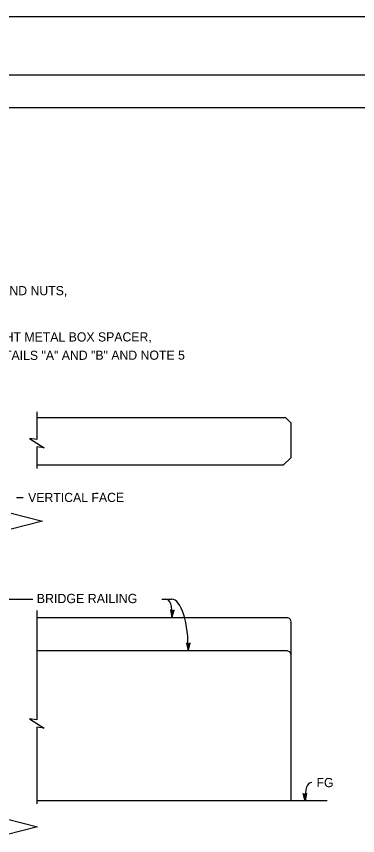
# Model space of a CAD drawing. Extents: x -894 to 866, y -476 to 714.
# Drawn here: x -113 to 148, y 88 to 714 of the extents above; entities that cross this region are included whole.
import ezdxf

# ---------------------------------------------------------------- set-up
doc = ezdxf.new("R2010")
doc.units = 0
for name, color, linetype in [('10 Sheet Format', 7, 'Continuous'), ('56 Stage 3 Anno', 7, 'Continuous'), ('57 Undefined', 7, 'Continuous'), ('60 Nongeo Data', 7, 'Continuous')]:
    doc.layers.add(name, color=color, linetype=linetype)

msp = doc.modelspace()

# ---------------------------------------------------------------- linework, layer by layer
at = {"layer": '10 Sheet Format'}
for p, q in [((-863.43, 668.96), (836.57, 668.96)), ((-813.45, 643.96), (811.55, 643.96))]:
    msp.add_line(p, q, dxfattribs=at)
for points in [[(-894.04, 713.56), (865.96, 713.56), (865.96, -476.44), (-894.04, -476.44)], [(-863.43, 668.96), (836.57, 668.96), (836.57, -431.04), (-863.43, -431.04)]]:
    msp.add_lwpolyline(points, close=True, dxfattribs=at)
at = {"layer": '56 Stage 3 Anno'}
for p, q in [((-113, 346.08), (-107.75, 346.08)), ((-131.69, 268.37), (-100.45, 268.37)), ((-1.95, 268.37), (5.72, 268.37)), ((6.11, 259.36), (4.82, 260.23)), ((4.82, 260.23), (4.82, 260.23)), ((4.82, 260.23), (5.81, 254.16)), ((5.16, 260), (5.89, 255.54)), ((5.51, 259.74), (5.97, 256.92)), ((5.81, 254.16), (7.48, 260.08)), ((5.84, 259.55), (6.05, 258.3)), ((5.9, 255.55), (7.11, 259.87)), ((5.97, 256.92), (6.75, 259.71)), ((6.05, 258.3), (6.38, 259.49)), ((7.48, 260.08), (6.11, 259.36)), ((7.48, 260.08), (7.48, 260.08)), ((5.81, 254.16), (5.81, 254.16)), ((18.3, 234.06), (16.98, 234.9)), ((16.98, 234.9), (16.98, 234.9)), ((16.98, 234.9), (18.15, 228.86)), ((17.33, 234.67), (18.19, 230.24)), ((17.68, 234.43), (18.22, 231.63)), ((18.02, 234.24), (18.26, 233.01)), ((18.15, 228.86), (19.65, 234.82)), ((18.19, 230.25), (19.28, 234.6)), ((18.22, 231.63), (18.93, 234.43)), ((18.26, 233.01), (18.56, 234.21)), ((19.65, 234.82), (18.3, 234.06)), ((19.65, 234.82), (19.65, 234.82)), ((18.15, 228.86), (18.15, 228.86)), ((107.72, 114.14), (106.05, 120.06)), ((106.05, 120.06), (106.05, 120.06)), ((106.05, 120.06), (107.43, 119.33)), ((107.64, 115.53), (106.43, 119.84)), ((107.57, 116.9), (106.78, 119.68)), ((107.49, 118.28), (107.15, 119.47)), ((107.43, 119.33), (108.72, 120.21)), ((107.69, 119.52), (107.49, 118.28)), ((108.03, 119.72), (107.57, 116.9)), ((108.38, 119.97), (107.64, 115.52)), ((108.72, 120.21), (107.72, 114.14)), ((108.72, 120.21), (108.72, 120.21)), ((107.72, 114.14), (107.72, 114.14))]:
    msp.add_line(p, q, dxfattribs=at)
for centre, major_axis, ratio, start_param, end_param in [((-6.72, 237.86), (-8.75, -30.41), 0.299038, 2.22006, 3.258733), ((6.02, 232.62), (0.3, -35.75), 0.340271, 1.4627, 3.141593), ((120.26, 97.84), (8.75, -30.41), 0.299038, 3.024453, 4.063125)]:
    msp.add_ellipse(centre, major_axis=major_axis, ratio=ratio, start_param=start_param, end_param=end_param, dxfattribs=at)
at = {"layer": '60 Nongeo Data'}
for p, q in [((-97.37, 411.59), (-97.37, 390.43)), ((92.78, 406.84), (-97.37, 406.84)), ((92.78, 406.84), (96.8, 402.82)), ((96.8, 376.7), (96.8, 402.82)), ((-97.37, 384.77), (-97.37, 368.29)), ((96.8, 376.7), (90.93, 370.84)), ((90.93, 370.84), (-97.37, 370.84)), ((-116.96, 334.24), (-93.05, 328.1)), ((-93.05, 328.1), (-116.96, 321.96)), ((-97.37, 259.83), (-97.37, 176.36)), ((93.8, 254.16), (-97.37, 254.16)), ((96.76, 250.67), (96.76, 225.37)), ((93.8, 228.86), (-97.37, 228.86)), ((96.76, 225.37), (96.76, 114.37)), ((-97.37, 170.7), (-97.37, 111.99)), ((124.3, 114.37), (-97.37, 114.37)), ((-120.74, 100.71), (-96.83, 94.58)), ((-96.83, 94.58), (-120.74, 88.44))]:
    msp.add_line(p, q, dxfattribs=at)
for points in [[(-97.37, 390.43), (-103.03, 391.14), (-91.71, 384.06), (-97.37, 384.77)], [(-97.37, 176.36), (-103.03, 177.07), (-91.71, 169.99), (-97.37, 170.7)]]:
    msp.add_lwpolyline(points, dxfattribs=at)
for centre in [(93.8, 251.16), (93.8, 225.86)]:
    msp.add_arc(centre, 3, 350.45931, 90, dxfattribs=at)

# ---------------------------------------------------------------- texts
at = {"layer": '57 Undefined'}
for s, p in [('WITH WASHERS AND NUTS,', (-201, 500.45)), ('STRAIGHT METAL BOX SPACER,', (-156.77, 465.1)), ('SEE DETAILS "A" AND "B" AND NOTE 5', (-156.76, 451.1)), ('VERTICAL FACE', (-104.02, 342.58))]:
    msp.add_text(s, height=7, rotation=0.07572, dxfattribs=at).set_placement(p)
for s, height, p in [('BRIDGE RAILING', 7.0866, (-97.45, 265.39)), ('FG', 7, (116.27, 124.85))]:
    msp.add_text(s, height=height, dxfattribs=at).set_placement(p)

doc.saveas('drawing.dxf')
